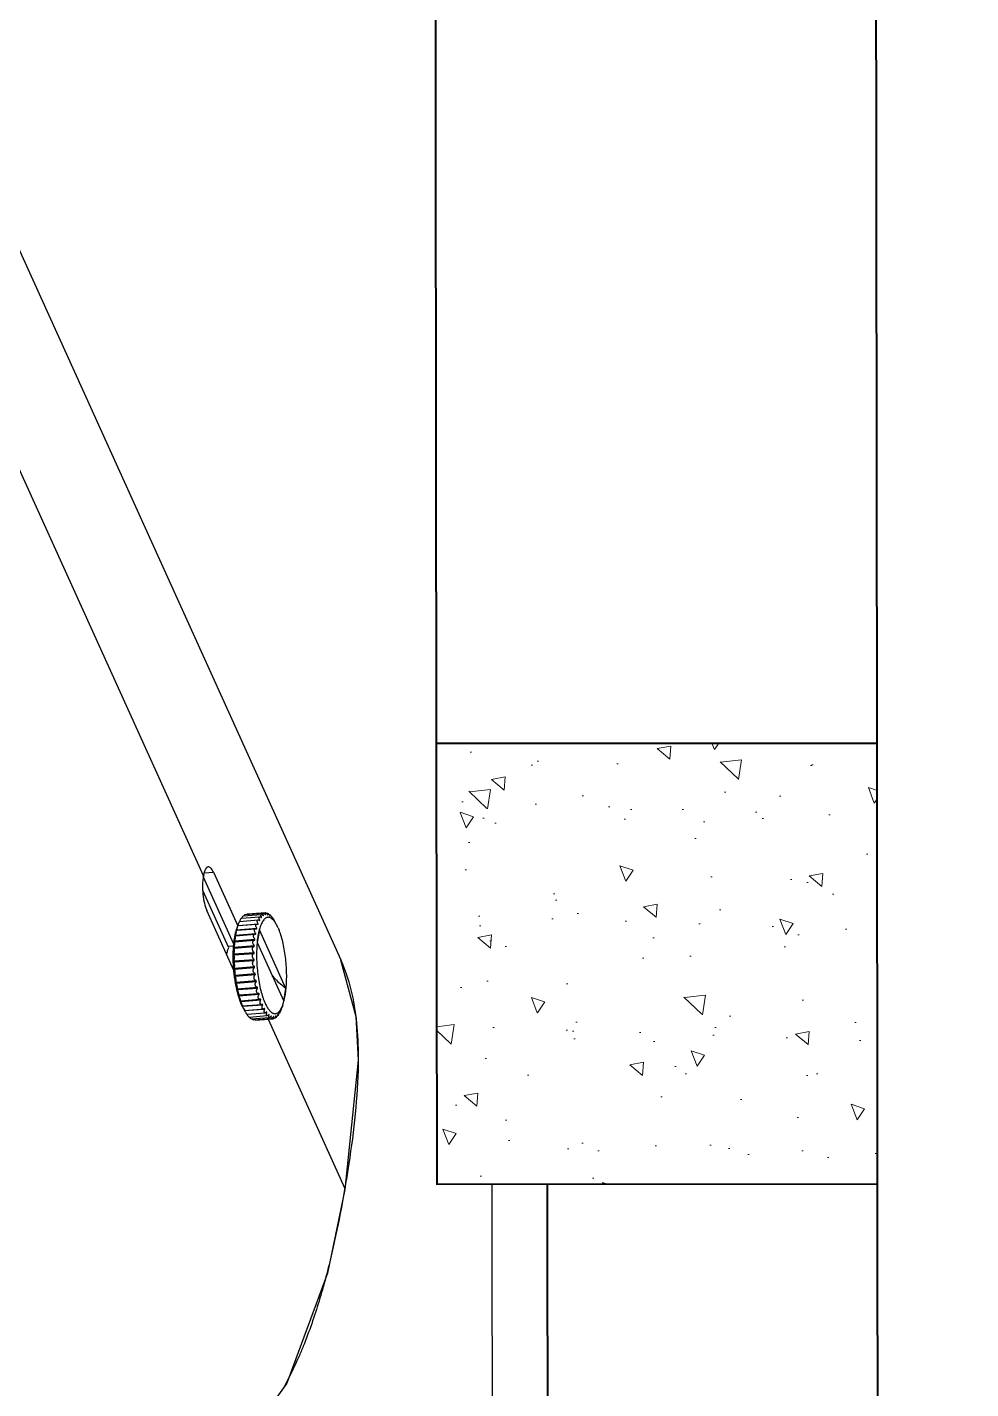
# Model space of a CAD drawing. Header units: feet. Extents: x -99009 to 3252343, y -11094690 to 9035152.
# Drawn here: x 2528573 to 2529001, y -1906080 to -1905462 of the extents above; entities that cross this region are included whole.
import ezdxf

# ---------------------------------------------------------------- set-up
doc = ezdxf.new("R2010")
doc.units = ezdxf.units.FT
doc.layers.add('1', color=1, linetype='Continuous')
doc.layers.add('ASSEM_MEMBER_1', color=7, linetype='Continuous')
for name, color, linetype, lineweight in [('ELEVATION', 2, 'Continuous', 25), ('RCC', 3, 'Continuous', 40), ('ROAD', 134, 'Continuous', 0), ('WALL', 10, 'Continuous', 40)]:
    doc.layers.add(name, color=color, linetype=linetype, lineweight=lineweight)

# ---------------------------------------------------------------- blocks, each defined once
blk = doc.blocks.new('RCC COLUMN')
at = {"layer": 'ROAD'}
h = blk.add_hatch(dxfattribs=at)
h.set_pattern_fill('AR-CONC', color=252, scale=10)
h.set_pattern_definition([(50, (-23146.816, 205572.735), (71.726018, -6.275213), [7.5, -82.5]), (355, (-23146.82, 205572.735), (-13.875133, 75.219213), [6, -66]), (100.451444, (-23140.84, 205572.21), (57.850885, 68.944), [6.37402, -70.11421]), (46.1842, (-23146.82, 205592.735), (106.724133, -16.551928), [11.25, -123.75]), (96.635635, (-23137.92, 205591.36), (93.466195, 97.41186), [9.561034, -105.171376]), (351.184164, (-23146.82, 205592.73), (93.466195, 97.41186), [9, -99]), (21, (-23136.816, 205587.735), (59.690705, -40.261889), [7.5, -82.5]), (326, (-23136.82, 205587.735), (24.331533, 72.515005), [6, -66]), (71.451445, (-23131.84, 205584.38), (84.022238, 32.253115), [6.37402, -70.11421]), (37.5, (-23146.816, 205572.735), (1.2159855, 33.2893854), [0, -65.2, 0, -67, 0, -66.25]), (7.5, (-23146.816, 205572.735), (26.306954, 39.441171), [0, -38.2, 0, -63.7, 0, -25.25]), (327.5, (-23169.116, 205572.735), (53.3822436, -2.2554872), [0, -25, 0, -78, 0, -103.5]), (317.5, (-23179.116, 205572.735), (58.318617, 10.010498), [0, -32.5, 0, -51.8, 0, -73.5])])
h.paths.add_polyline_path([(-100, -115), (100, -115), (100, 85), (-100, 85)])
at = {"layer": 'RCC'}
blk.add_lwpolyline([(-100, -115), (100, -115), (100, 85), (-100, 85)], close=True, dxfattribs=at)
blk = doc.blocks.new('CAMERA 01')
at = {"layer": 'ASSEM_MEMBER_1', "color": 7, "linetype": 'Continuous', "transparency": 33554684}
for p, q in [((1849082.36, -2238.51), (1849023.69, -2244.65)), ((1849024.14, -2244.72), (1849023.69, -2244.65)), ((1849024.14, -2244.72), (1849023.72, -2244.81)), ((1849024.14, -2244.72), (1849023.73, -2244.79)), ((1849101.02, -2279.44), (1849024.14, -2244.72)), ((1849481.64, -2406.25), (1849127.86, -2246.47)), ((1849127.92, -2246.5), (1849127.86, -2246.47)), ((1849105.38, -2273.56), (1849105.38, -2273.53)), ((1849105.43, -2273.54), (1849105.38, -2273.56)), ((1849105.4, -2273.53), (1849105.44, -2273.51)), ((1849107.37, -2272.79), (1849105.48, -2273.49)), ((1849109.13, -2272.3), (1849114.94, -2271.3)), ((1849135.75, -2284.32), (1849109.13, -2272.3)), ((1849114.94, -2271.3), (1849141.55, -2283.32)), ((1849100.59, -2285.11), (1849101.2, -2276.96)), ((1849100.62, -2286.07), (1849101.23, -2277.92)), ((1849101.08, -2287.07), (1849101.7, -2278.88)), ((1849101.58, -2276.54), (1849101.62, -2276.02)), ((1849101.97, -2288.09), (1849102.59, -2279.83)), ((1849102.12, -2277.07), (1849102.13, -2276.93)), ((1849102.33, -2278.14), (1849102.35, -2277.93)), ((1849102.44, -2275.42), (1849102.47, -2275.13)), ((1849102.99, -2279.25), (1849103.01, -2278.94)), ((1849103.72, -2274.43), (1849103.73, -2274.29)), ((1849142.46, -2274.83), (1849143.86, -2275.53)), ((1849143.86, -2275.53), (1849145.65, -2276.52)), ((1849145.54, -2276.48), (1849145.69, -2276.56)), ((1849145.65, -2276.52), (1849145.65, -2276.52)), ((1849145.81, -2276.65), (1849145.76, -2276.62)), ((1849145.82, -2276.65), (1849145.82, -2276.62)), ((1849147.31, -2277.76), (1849147.32, -2277.62)), ((1849148.39, -2278.94), (1849148.42, -2278.63)), ((1849149.05, -2280.19), (1849149.1, -2279.64)), ((1849103.27, -2289.1), (1849103.9, -2280.75)), ((1849104.08, -2280.41), (1849104.11, -2279.94)), ((1849104.94, -2290.08), (1849105.63, -2280.91)), ((1849104.96, -2290.08), (1849105.6, -2281.61)), ((1849106.83, -2291), (1849107.52, -2281.84)), ((1849107, -2291.03), (1849107.65, -2282.41)), ((1849107.81, -2281.96), (1849107.65, -2282.41)), ((1849109.07, -2291.87), (1849109.76, -2282.7)), ((1849109.36, -2291.91), (1849110.02, -2283.13)), ((1849110.1, -2282.82), (1849110.02, -2283.13)), ((1849111.62, -2292.65), (1849112.31, -2283.48)), ((1849111.98, -2292.71), (1849112.66, -2283.74)), ((1849112.68, -2283.58), (1849112.66, -2283.74)), ((1849114.41, -2293.33), (1849115.1, -2284.17)), ((1849114.82, -2293.42), (1849115.51, -2284.25)), ((1849117.41, -2293.91), (1849118.1, -2284.74)), ((1849117.84, -2293.98), (1849118.53, -2284.81)), ((1849120.54, -2294.36), (1849121.23, -2285.19)), ((1849120.99, -2294.41), (1849121.68, -2285.25)), ((1849123.75, -2294.68), (1849124.44, -2285.52)), ((1849124.21, -2294.72), (1849124.9, -2285.55)), ((1849126.98, -2294.87), (1849127.67, -2285.7)), ((1849127.43, -2294.89), (1849128.12, -2285.72)), ((1849130.17, -2294.92), (1849130.86, -2285.75)), ((1849130.61, -2294.91), (1849131.29, -2285.75)), ((1849133.24, -2294.83), (1849133.93, -2285.66)), ((1849133.66, -2294.8), (1849134.35, -2285.64)), ((1849141.55, -2283.32), (1849135.75, -2284.32)), ((1849136.17, -2294.56), (1849136.84, -2285.58)), ((1849136.54, -2294.55), (1849137.23, -2285.38)), ((1849136.84, -2285.58), (1849136.84, -2285.43)), ((1849138.89, -2294.16), (1849139.55, -2285.37)), ((1849139.19, -2294.17), (1849139.87, -2285)), ((1849139.55, -2285.37), (1849139.52, -2285.06)), ((1849141.37, -2293.64), (1849142.02, -2285.03)), ((1849141.55, -2293.66), (1849142.24, -2284.49)), ((1849142.02, -2285.03), (1849141.93, -2284.57)), ((1849143.55, -2293.03), (1849144.18, -2284.55)), ((1849143.58, -2293.03), (1849144.27, -2283.86)), ((1849145.38, -2292.31), (1849146.01, -2283.96)), ((1849145.9, -2283.6), (1849145.93, -2283.13)), ((1849146.84, -2291.51), (1849147.47, -2283.25)), ((1849147.17, -2282.62), (1849147.19, -2282.31)), ((1849147.9, -2290.64), (1849148.52, -2282.45)), ((1849148.01, -2281.63), (1849148.03, -2281.42)), ((1849148.41, -2280.6), (1849148.42, -2280.47)), ((1849148.53, -2289.73), (1849149.15, -2281.57)), ((1849148.73, -2288.78), (1849149.34, -2280.63)), ((1849104.94, -2290.08), (1849104.96, -2290.09)), ((1849106.03, -2290.68), (1849105.18, -2290.21)), ((1849107.13, -2291.13), (1849107, -2291.03)), ((1849109.34, -2291.96), (1849109.41, -2291.98)), ((1849109.41, -2291.98), (1849109.36, -2291.91)), ((1849111.97, -2292.74), (1849111.99, -2292.75)), ((1849111.99, -2292.75), (1849111.98, -2292.71)), ((1849123.12, -2294.93), (1849150.3, -2307.21)), ((1849133.35, -2297.21), (1849159.41, -2308.98)), ((1849134.11, -2297.56), (1849134.3, -2294.98)), ((1849135.11, -2294.93), (1849165.74, -2308.77)), ((1849136.17, -2294.56), (1849136.15, -2294.59)), ((1849138.89, -2294.16), (1849138.83, -2294.23)), ((1849138.95, -2294.21), (1849139.01, -2294.2)), ((1849141.37, -2293.65), (1849141.24, -2293.73)), ((1849142.41, -2293.37), (1849142.5, -2293.34)), ((1849142.52, -2293.42), (1849143.32, -2293.13)), ((1849167.71, -2304.18), (1849143.3, -2293.16)), ((1849143.55, -2293.04), (1849143.58, -2293.03)), ((1849143.58, -2293.03), (1849143.8, -2292.95)), ((1849167.4, -2308.25), (1849167.71, -2304.18)), ((1849381.16, -2405.96), (1849165.92, -2308.75))]:
    blk.add_line(p, q, dxfattribs=at)
for points in [[(1849127.92, -2246.5), (1849102.21, -2239.6), (1849082.36, -2238.51)], [(1849023.69, -2244.65), (1848985.77, -2252.68), (1848935.74, -2271.15), (1848904.25, -2293.7), (1848892.75, -2306.49), (1848874.34, -2337.78), (1848860.54, -2383.73), (1848855.79, -2414.59)]]:
    blk.add_lwpolyline(points, dxfattribs=at)
for centre, radius, start, end in [((1849128.4, -2843.79), 608.08, 99.07212, 99.8726), ((1849110.99, -2286.21), 13.84, 113.00558, 113.71217), ((1849109.86, -2281.05), 8.59, 118.87777, 120.81663), ((1849111.19, -2286.67), 14.34, 112.66278, 113.00772), ((1849113.1, -2288.22), 16.46, 109.73955, 110.36567), ((1849100.63, -2272.46), 4.72, 288.08722, 288.46548), ((1849104.29, -2276.94), 2.16, 179.70148, 183.35125), ((1849100.91, -2271.47), 4.72, 286.55992, 287.81601), ((1849104.62, -2277.06), 2.52, 154.24558, 157.54623), ((1849105.19, -2276.67), 3.11, 203.87266, 206.74145), ((1849106.06, -2278.11), 4.31, 134.62954, 136.93724), ((1849107.28, -2275.19), 5.68, 221.34375, 223.26289), ((1849111.43, -2291.97), 19.17, 112.94094, 113.75307), ((1849108.33, -2281.03), 8.01, 121.4994, 123.02596), ((1849106.64, -2279.65), 6.12, 114.81299, 115.84859), ((1849131.84, -2298.46), 25.91, 67.20512, 67.42493), ((1849132.41, -2297.11), 24.44, 65.71749, 67.21219), ((1849140.24, -2283.24), 8.47, 50.69371, 51.68587), ((1849138.32, -2288.19), 13.76, 57.61039, 58.31962), ((1849140.44, -2282.99), 8.15, 50.35383, 50.68942), ((1849138.58, -2287.78), 13.27, 57.24498, 57.60828), ((1849141.87, -2283.33), 7.73, 47.72796, 49.29012), ((1849143.4, -2282.78), 6.51, 55.81489, 56.43292), ((1849137.4, -2293.29), 18.42, 57.46098, 58.34918), ((1849144.49, -2280.91), 4.16, 33.48185, 35.84454), ((1849150.46, -2275.26), 4.71, 243.56614, 244.77766), ((1849146, -2280.15), 2.46, 12.4681, 15.8181), ((1849110.36, -2271.67), 10.36, 232.94127, 234.22638), ((1849114.1, -2265.7), 17.42, 240.86687, 241.77606), ((1849118.11, -2257.36), 26.67, 246.6177, 247.30201), ((1849121.94, -2247.22), 37.51, 251.05046, 251.59558), ((1849125.26, -2236.28), 48.94, 254.65747, 255.11401), ((1849127.79, -2225.8), 59.73, 257.73633, 258.13608), ((1849129.44, -2217.07), 68.61, 260.47929, 260.84375), ((1849130.28, -2211.25), 74.49, 263.02079, 263.36582), ((1849130.5, -2209.14), 76.62, 265.46429, 265.8029), ((1849130.41, -2211.03), 74.72, 267.89924, 268.24356), ((1849130.36, -2216.71), 69.04, 270.41388, 270.77684), ((1849130.66, -2225.44), 60.31, 273.10777, 273.505), ((1849136.22, -2266.36), 17.79, 266.43443, 274.72699), ((1849131.56, -2236.12), 49.59, 276.10754, 276.56009), ((1849133.09, -2247.04), 38.56, 279.59255, 279.86013), ((1849133.23, -2247.82), 37.77, 279.86012, 280.13144), ((1849135.41, -2258.1), 27.26, 283.83008, 284.50453), ((1849138.1, -2267.07), 17.89, 289.26808, 290.1611), ((1849140.92, -2273.67), 10.7, 296.67119, 297.92893), ((1849143.47, -2277.75), 5.89, 307.38683, 309.26055), ((1849145.36, -2279.64), 3.21, 323.52736, 326.33695), ((1849146.27, -2280.1), 2.18, 346.56802, 350.19796), ((1849150.57, -2276.28), 4.71, 242.89013, 243.20705), ((1849105.14, -2289.87), 0.282, 230.21449, 243.44944), ((1849117.32, -2266.74), 26.44, 246.61602, 247.07493), ((1849115.94, -2272.48), 20.73, 244.22089, 244.65695), ((1849117.6, -2266.08), 27.15, 247.07389, 247.2993), ((1849116.38, -2271.54), 21.76, 244.65916, 245.70422), ((1849119.77, -2263.4), 30.58, 249.17263, 249.69479), ((1849121.2, -2256.54), 37.35, 251.04977, 251.48592), ((1849120.04, -2262.68), 31.35, 249.69316, 249.82646), ((1849124.56, -2245.49), 48.9, 254.65734, 255.08958), ((1849126.4, -2240.95), 54.01, 257.02134, 257.46639), ((1849127.1, -2234.96), 59.73, 257.73633, 258.13608), ((1849128.76, -2226.24), 68.61, 260.47929, 260.84375), ((1849129.59, -2220.42), 74.49, 263.02079, 263.36582), ((1849129.81, -2218.3), 76.62, 265.46429, 265.8029), ((1849129.72, -2220.2), 74.72, 267.89924, 268.24356), ((1849129.67, -2225.88), 69.04, 270.41388, 270.77684), ((1849129.97, -2234.61), 60.31, 273.10777, 273.505), ((1849130.82, -2244.76), 50.12, 276.1086, 276.25839), ((1849130.9, -2245.54), 49.33, 276.25798, 276.56075), ((1849132.38, -2256.07), 38.7, 279.5928, 279.77078), ((1849132.69, -2262.88), 32.13, 281.2814, 281.40055), ((1849132.54, -2256.99), 37.77, 279.86012, 280.13144), ((1849132.77, -2263.26), 31.75, 281.4004, 281.59404), ((1849132.9, -2263.87), 31.12, 281.59364, 281.90897), ((1849134.66, -2267.03), 27.5, 283.83174, 284.27873), ((1849135.29, -2273.44), 21.25, 286.44967, 286.85548), ((1849134.84, -2267.73), 26.78, 284.2797, 284.50716), ((1849135.49, -2274.12), 20.55, 286.85506, 287.33584)]:
    blk.add_arc(centre, radius, start, end, dxfattribs=at)
for points, knots in [([(1849077.67, -2238.66), (1849070.16, -2238.87), (1849055.04, -2240.04), (1849040.04, -2242.12), (1849032.52, -2243.32)], [0, 0, 0, 0, 0.49657, 1, 1, 1, 1]), ([(1849108.79, -2240.66), (1849103.71, -2239.71), (1849093.33, -2238.59), (1849082.91, -2238.52), (1849077.67, -2238.66)], [0, 0, 0, 0, 0.496198, 1, 1, 1, 1]), ([(1849127.86, -2246.47), (1849126.34, -2245.79), (1849120.18, -2243.27), (1849113.7, -2241.57), (1849108.79, -2240.66)], [0, 0, 0, 0, 0.249345, 1, 1, 1, 1]), ([(1849023.73, -2244.79), (1849016.4, -2246.07), (1849001.69, -2248.89), (1848987.13, -2252.42), (1848979.87, -2254.45)], [0, 0, 0, 0, 0.496523, 1, 1, 1, 1]), ([(1848979.87, -2254.45), (1848977.59, -2255.09), (1848968.38, -2257.78), (1848959.3, -2260.92), (1848952.6, -2263.63)], [0, 0, 0, 0, 0.24693, 1, 1, 1, 1]), ([(1848952.6, -2263.63), (1848950.97, -2264.29), (1848944.39, -2267.06), (1848937.96, -2270.21), (1848933.26, -2272.83)], [0, 0, 0, 0, 0.246365, 1, 1, 1, 1]), ([(1849105.38, -2273.56), (1849105.15, -2273.65), (1849104.7, -2273.82), (1849104.27, -2274), (1849104.07, -2274.1)], [0, 0, 0, 0, 0.534601, 1, 1, 1, 1]), ([(1849105.39, -2273.53), (1849105.39, -2273.53), (1849105.39, -2273.53), (1849105.38, -2273.53), (1849105.38, -2273.53)], [0, 0, 0, 0, 0.732392, 1, 1, 1, 1]), ([(1849105.38, -2273.53), (1849105.38, -2273.53), (1849105.39, -2273.53), (1849105.4, -2273.53), (1849105.4, -2273.53)], [0, 0, 0, 0, 0.244602, 1, 1, 1, 1]), ([(1849105.48, -2273.49), (1849105.47, -2273.49), (1849105.44, -2273.51), (1849105.41, -2273.52), (1849105.39, -2273.53)], [0, 0, 0, 0, 0.344452, 1, 1, 1, 1]), ([(1849105.44, -2273.51), (1849105.45, -2273.51), (1849105.53, -2273.48), (1849105.6, -2273.46), (1849105.67, -2273.44)], [0, 0, 0, 0, 0.185575, 1, 1, 1, 1]), ([(1849105.72, -2273.53), (1849105.84, -2273.47), (1849106.38, -2273.19), (1849106.94, -2272.95), (1849107.37, -2272.79)], [0, 0, 0, 0, 0.232467, 1, 1, 1, 1]), ([(1849107.54, -2272.73), (1849108.24, -2272.48), (1849109.77, -2272.04), (1849111.33, -2271.73), (1849112.17, -2271.59)], [0, 0, 0, 0, 0.466373, 1, 1, 1, 1]), ([(1849112.17, -2271.59), (1849112.39, -2271.56), (1849113.3, -2271.42), (1849114.2, -2271.31), (1849114.89, -2271.25)], [0, 0, 0, 0, 0.24168, 1, 1, 1, 1]), ([(1849114.89, -2271.25), (1849116.02, -2271.14), (1849118.33, -2270.99), (1849121.88, -2270.96), (1849125.52, -2271.13), (1849129.16, -2271.48), (1849132.69, -2272), (1849136.01, -2272.69), (1849139.04, -2273.51), (1849140.92, -2274.18), (1849141.79, -2274.54)], [0, 0, 0, 0, 0.123748, 0.254586, 0.389193, 0.524109, 0.655862, 0.781098, 0.896707, 1, 1, 1, 1]), ([(1849120.84, -2277.66), (1849120.31, -2277.2), (1849118.18, -2275.25), (1849116.27, -2273.05), (1849114.94, -2271.3)], [0, 0, 0, 0, 0.240084, 1, 1, 1, 1]), ([(1849101.58, -2276.54), (1849101.48, -2276.61), (1849101.35, -2276.71), (1849101.24, -2276.86), (1849101.21, -2276.93), (1849101.2, -2276.96)], [0, 0, 0, 0, 0.625279, 0.845046, 1, 1, 1, 1]), ([(1849101.2, -2276.96), (1849101.2, -2276.98), (1849101.21, -2277.02), (1849101.27, -2277.06), (1849101.35, -2277.08), (1849101.46, -2277.08), (1849101.6, -2277.07), (1849101.75, -2277.04), (1849101.92, -2277), (1849102.04, -2276.96), (1849102.1, -2276.94)], [0, 0, 0, 0, 0.059329, 0.123153, 0.208742, 0.321084, 0.459335, 0.620864, 0.802353, 1, 1, 1, 1]), ([(1849102.13, -2277.07), (1849102.01, -2277.14), (1849101.79, -2277.28), (1849101.52, -2277.5), (1849101.34, -2277.68), (1849101.25, -2277.82), (1849101.23, -2277.89), (1849101.23, -2277.92)], [0, 0, 0, 0, 0.326489, 0.615018, 0.843844, 0.930929, 1, 1, 1, 1]), ([(1849101.23, -2277.92), (1849101.23, -2277.94), (1849101.24, -2278), (1849101.31, -2278.07), (1849101.42, -2278.1), (1849101.56, -2278.11), (1849101.73, -2278.09), (1849102, -2278.04), (1849102.2, -2277.98), (1849102.35, -2277.93)], [0, 0, 0, 0, 0.066836, 0.135713, 0.224029, 0.337526, 0.475395, 0.634456, 1, 1, 1, 1]), ([(1849102.3, -2276.1), (1849102.17, -2276.17), (1849101.92, -2276.31), (1849101.68, -2276.46), (1849101.58, -2276.54)], [0, 0, 0, 0, 0.52608, 1, 1, 1, 1]), ([(1849102.42, -2275.42), (1849102.31, -2275.48), (1849102.12, -2275.59), (1849101.87, -2275.75), (1849101.71, -2275.88), (1849101.64, -2275.96), (1849101.62, -2276), (1849101.62, -2276.02)], [0, 0, 0, 0, 0.356893, 0.657865, 0.876629, 0.949717, 1, 1, 1, 1]), ([(1849101.62, -2276.02), (1849101.62, -2276.03), (1849101.62, -2276.06), (1849101.67, -2276.08), (1849101.72, -2276.09), (1849101.8, -2276.09), (1849101.89, -2276.08), (1849102.05, -2276.05), (1849102.17, -2276.02), (1849102.26, -2276)], [0, 0, 0, 0, 0.051845, 0.110883, 0.193775, 0.304655, 0.442987, 0.606785, 1, 1, 1, 1]), ([(1849101.7, -2278.88), (1849101.69, -2278.92), (1849101.7, -2278.99), (1849101.79, -2279.08), (1849101.92, -2279.13), (1849102.09, -2279.15), (1849102.29, -2279.13), (1849102.61, -2279.08), (1849102.85, -2279), (1849103.01, -2278.94)], [0, 0, 0, 0, 0.073865, 0.147923, 0.238945, 0.353456, 0.49079, 0.647311, 1, 1, 1, 1]), ([(1849102.41, -2278.07), (1849102.32, -2278.14), (1849102.14, -2278.27), (1849101.92, -2278.48), (1849101.76, -2278.68), (1849101.7, -2278.82), (1849101.7, -2278.88)], [0, 0, 0, 0, 0.316771, 0.597385, 0.82754, 1, 1, 1, 1]), ([(1849102.91, -2275.17), (1849102.87, -2275.19), (1849102.71, -2275.27), (1849102.54, -2275.36), (1849102.42, -2275.42)], [0, 0, 0, 0, 0.253483, 1, 1, 1, 1]), ([(1849102.47, -2275.13), (1849102.46, -2275.13), (1849102.47, -2275.15), (1849102.49, -2275.16), (1849102.53, -2275.16), (1849102.57, -2275.16), (1849102.63, -2275.15), (1849102.73, -2275.14), (1849102.81, -2275.12), (1849102.86, -2275.1)], [0, 0, 0, 0, 0.043603, 0.097927, 0.178255, 0.287794, 0.426312, 0.592434, 1, 1, 1, 1]), ([(1849103.71, -2274.42), (1849103.56, -2274.49), (1849103.33, -2274.6), (1849103.04, -2274.74), (1849102.85, -2274.84), (1849102.7, -2274.93), (1849102.58, -2275.01), (1849102.5, -2275.07), (1849102.47, -2275.11), (1849102.47, -2275.13)], [0, 0, 0, 0, 0.356486, 0.521299, 0.669933, 0.796461, 0.895445, 0.963204, 1, 1, 1, 1]), ([(1849103.14, -2279.08), (1849103, -2279.19), (1849102.81, -2279.37), (1849102.64, -2279.64), (1849102.6, -2279.77), (1849102.59, -2279.83)], [0, 0, 0, 0, 0.577988, 0.810597, 1, 1, 1, 1]), ([(1849102.59, -2279.83), (1849102.59, -2279.88), (1849102.6, -2279.97), (1849102.7, -2280.09), (1849102.86, -2280.16), (1849103.06, -2280.18), (1849103.3, -2280.17), (1849103.66, -2280.11), (1849103.93, -2280.02), (1849104.11, -2279.94)], [0, 0, 0, 0, 0.079792, 0.158748, 0.252626, 0.368472, 0.505567, 0.659828, 1, 1, 1, 1]), ([(1849102.86, -2275.1), (1849102.87, -2275.1), (1849102.93, -2275.08), (1849102.99, -2275.06), (1849103.03, -2275.05)], [0, 0, 0, 0, 0.236697, 1, 1, 1, 1]), ([(1849108.22, -2280.79), (1849107.64, -2280.52), (1849106.58, -2279.99), (1849105.22, -2279.1), (1849104.34, -2278.29), (1849103.87, -2277.62), (1849103.63, -2277.15), (1849103.49, -2276.68), (1849103.46, -2276.21), (1849103.54, -2275.74), (1849103.73, -2275.29), (1849104.02, -2274.86), (1849104.57, -2274.27), (1849105.09, -2273.91), (1849105.46, -2273.68)], [0, 0, 0, 0, 0.186411, 0.344887, 0.475769, 0.531917, 0.582878, 0.629944, 0.674826, 0.719527, 0.766078, 0.816254, 0.871421, 1, 1, 1, 1]), ([(1849103.79, -2274.24), (1849103.78, -2274.25), (1849103.75, -2274.26), (1849103.73, -2274.28), (1849103.73, -2274.29), (1849103.73, -2274.29)], [0, 0, 0, 0, 0.679909, 0.881116, 1, 1, 1, 1]), ([(1849103.73, -2274.29), (1849103.73, -2274.3), (1849103.74, -2274.3), (1849103.75, -2274.3), (1849103.78, -2274.3), (1849103.83, -2274.29), (1849103.88, -2274.28), (1849103.9, -2274.27)], [0, 0, 0, 0, 0.078125, 0.156541, 0.265654, 0.575071, 1, 1, 1, 1]), ([(1849103.97, -2274.14), (1849103.95, -2274.15), (1849103.89, -2274.18), (1849103.83, -2274.21), (1849103.79, -2274.24)], [0, 0, 0, 0, 0.301291, 1, 1, 1, 1]), ([(1849103.9, -2274.27), (1849103.92, -2274.27), (1849104, -2274.25), (1849104.08, -2274.22), (1849104.14, -2274.2)], [0, 0, 0, 0, 0.214814, 1, 1, 1, 1]), ([(1849145.64, -2276.72), (1849145.87, -2276.9), (1849146.27, -2277.28), (1849146.76, -2277.89), (1849147.09, -2278.51), (1849147.23, -2279.13), (1849147.19, -2279.74), (1849146.97, -2280.33), (1849146.57, -2280.9), (1849146, -2281.43), (1849145.28, -2281.93), (1849144.4, -2282.39), (1849143.37, -2282.83), (1849141.74, -2283.37), (1849139.38, -2283.92), (1849136.22, -2284.37), (1849132.73, -2284.62), (1849129, -2284.66), (1849125.15, -2284.49), (1849121.32, -2284.12), (1849117.6, -2283.55), (1849114.13, -2282.81), (1849111.02, -2281.91), (1849109.1, -2281.18), (1849108.22, -2280.79)], [0, 0, 0, 0, 0.01986, 0.037254, 0.052564, 0.066432, 0.079756, 0.09356, 0.108756, 0.126002, 0.145698, 0.168048, 0.193123, 0.220899, 0.284109, 0.356422, 0.436014, 0.520711, 0.608119, 0.695731, 0.781031, 0.861599, 0.935217, 1, 1, 1, 1]), ([(1849143.86, -2275.53), (1849144.02, -2275.62), (1849144.58, -2275.94), (1849145.12, -2276.3), (1849145.49, -2276.59)], [0, 0, 0, 0, 0.269305, 1, 1, 1, 1]), ([(1849145.81, -2276.61), (1849145.8, -2276.61), (1849145.75, -2276.57), (1849145.7, -2276.55), (1849145.65, -2276.52)], [0, 0, 0, 0, 0.141424, 1, 1, 1, 1]), ([(1849145.69, -2276.56), (1849145.7, -2276.56), (1849145.74, -2276.58), (1849145.78, -2276.6), (1849145.8, -2276.61)], [0, 0, 0, 0, 0.335127, 1, 1, 1, 1]), ([(1849145.8, -2276.61), (1849145.81, -2276.61), (1849145.81, -2276.62), (1849145.82, -2276.62), (1849145.82, -2276.62)], [0, 0, 0, 0, 0.756528, 1, 1, 1, 1]), ([(1849145.82, -2276.62), (1849145.82, -2276.62), (1849145.81, -2276.61), (1849145.81, -2276.61), (1849145.81, -2276.61)], [0, 0, 0, 0, 0.274789, 1, 1, 1, 1]), ([(1849147, -2277.36), (1849146.82, -2277.24), (1849146.42, -2277), (1849146.03, -2276.77), (1849145.81, -2276.65)], [0, 0, 0, 0, 0.466904, 1, 1, 1, 1]), ([(1849146.91, -2277.47), (1849146.93, -2277.48), (1849147.01, -2277.52), (1849147.09, -2277.55), (1849147.14, -2277.58)], [0, 0, 0, 0, 0.28324, 1, 1, 1, 1]), ([(1849147.17, -2277.48), (1849147.16, -2277.48), (1849147.13, -2277.45), (1849147.09, -2277.42), (1849147.06, -2277.4)], [0, 0, 0, 0, 0.226928, 1, 1, 1, 1]), ([(1849147.14, -2277.58), (1849147.17, -2277.59), (1849147.21, -2277.6), (1849147.26, -2277.62), (1849147.29, -2277.63), (1849147.3, -2277.63), (1849147.32, -2277.62), (1849147.32, -2277.62)], [0, 0, 0, 0, 0.424096, 0.732884, 0.841829, 0.920204, 1, 1, 1, 1]), ([(1849147.23, -2277.53), (1849147.23, -2277.53), (1849147.21, -2277.51), (1849147.19, -2277.5), (1849147.17, -2277.48)], [0, 0, 0, 0, 0.227392, 1, 1, 1, 1]), ([(1849147.32, -2277.62), (1849147.32, -2277.61), (1849147.31, -2277.6), (1849147.28, -2277.57), (1849147.26, -2277.55), (1849147.23, -2277.53)], [0, 0, 0, 0, 0.111939, 0.311732, 1, 1, 1, 1]), ([(1849148.42, -2278.63), (1849148.42, -2278.62), (1849148.39, -2278.57), (1849148.33, -2278.5), (1849148.22, -2278.4), (1849148.09, -2278.29), (1849147.92, -2278.17), (1849147.66, -2277.98), (1849147.45, -2277.85), (1849147.31, -2277.76)], [0, 0, 0, 0, 0.037474, 0.105484, 0.204324, 0.330557, 0.478834, 0.643408, 1, 1, 1, 1]), ([(1849147.86, -2278.47), (1849147.87, -2278.48), (1849147.93, -2278.51), (1849147.98, -2278.53), (1849148.02, -2278.55)], [0, 0, 0, 0, 0.262402, 1, 1, 1, 1]), ([(1849148.41, -2278.94), (1849148.38, -2278.91), (1849148.23, -2278.8), (1849148.07, -2278.69), (1849147.95, -2278.61)], [0, 0, 0, 0, 0.244115, 1, 1, 1, 1]), ([(1849148.02, -2278.55), (1849148.07, -2278.57), (1849148.15, -2278.6), (1849148.25, -2278.64), (1849148.31, -2278.66), (1849148.41, -2278.67), (1849148.42, -2278.63)], [0, 0, 0, 0, 0.417902, 0.588359, 0.730538, 1, 1, 1, 1]), ([(1849149.07, -2280.19), (1849148.98, -2280.09), (1849148.76, -2279.89), (1849148.53, -2279.71), (1849148.4, -2279.62)], [0, 0, 0, 0, 0.470353, 1, 1, 1, 1]), ([(1849149.1, -2279.64), (1849149.1, -2279.63), (1849149.09, -2279.59), (1849149.03, -2279.49), (1849148.89, -2279.34), (1849148.68, -2279.15), (1849148.51, -2279.01), (1849148.41, -2278.94)], [0, 0, 0, 0, 0.051145, 0.124775, 0.34339, 0.643635, 1, 1, 1, 1]), ([(1849148.45, -2279.52), (1849148.54, -2279.56), (1849148.66, -2279.61), (1849148.81, -2279.67), (1849148.9, -2279.69), (1849148.98, -2279.7), (1849149.04, -2279.7), (1849149.08, -2279.68), (1849149.09, -2279.66), (1849149.1, -2279.64)], [0, 0, 0, 0, 0.392465, 0.556161, 0.694465, 0.805364, 0.888391, 0.947678, 1, 1, 1, 1]), ([(1849100.59, -2285.11), (1849100.59, -2285.12), (1849100.59, -2285.18), (1849100.62, -2285.24), (1849100.64, -2285.28)], [0, 0, 0, 0, 0.204504, 1, 1, 1, 1]), ([(1849104.3, -2280.08), (1849104.19, -2280.18), (1849104.02, -2280.38), (1849103.91, -2280.63), (1849103.9, -2280.75)], [0, 0, 0, 0, 0.560865, 1, 1, 1, 1]), ([(1849103.9, -2280.75), (1849103.9, -2280.8), (1849103.91, -2280.92), (1849104.02, -2281.07), (1849104.21, -2281.16), (1849104.44, -2281.2), (1849104.71, -2281.19), (1849105.12, -2281.12), (1849105.43, -2281), (1849105.63, -2280.91)], [0, 0, 0, 0, 0.084756, 0.168342, 0.265272, 0.3827, 0.519834, 0.672076, 1, 1, 1, 1]), ([(1849105.87, -2281.04), (1849105.8, -2281.13), (1849105.68, -2281.31), (1849105.61, -2281.52), (1849105.6, -2281.61)], [0, 0, 0, 0, 0.542732, 1, 1, 1, 1]), ([(1849105.6, -2281.61), (1849105.6, -2281.66), (1849105.6, -2281.75), (1849105.65, -2281.87), (1849105.73, -2281.98), (1849105.85, -2282.07), (1849106, -2282.13), (1849106.25, -2282.17), (1849106.45, -2282.16), (1849106.59, -2282.15)], [0, 0, 0, 0, 0.104169, 0.204147, 0.306513, 0.417801, 0.542395, 0.681876, 1, 1, 1, 1]), ([(1849106.59, -2282.15), (1849106.67, -2282.14), (1849106.99, -2282.07), (1849107.3, -2281.95), (1849107.52, -2281.84)], [0, 0, 0, 0, 0.242342, 1, 1, 1, 1]), ([(1849107.65, -2282.41), (1849107.65, -2282.49), (1849107.66, -2282.65), (1849107.8, -2282.86), (1849108.03, -2283.01), (1849108.34, -2283.08), (1849108.69, -2283.08), (1849109.18, -2282.99), (1849109.54, -2282.83), (1849109.76, -2282.7)], [0, 0, 0, 0, 0.092586, 0.184649, 0.288078, 0.409441, 0.547443, 0.696162, 1, 1, 1, 1]), ([(1849110.02, -2283.13), (1849110.01, -2283.22), (1849110.03, -2283.4), (1849110.18, -2283.65), (1849110.44, -2283.82), (1849110.78, -2283.91), (1849111.17, -2283.91), (1849111.7, -2283.81), (1849112.08, -2283.64), (1849112.31, -2283.48)], [0, 0, 0, 0, 0.095774, 0.191747, 0.298656, 0.422387, 0.561131, 0.708218, 1, 1, 1, 1]), ([(1849112.66, -2283.74), (1849112.65, -2283.84), (1849112.67, -2284.05), (1849112.83, -2284.33), (1849113.12, -2284.54), (1849113.49, -2284.65), (1849113.91, -2284.66), (1849114.48, -2284.55), (1849114.88, -2284.35), (1849115.1, -2284.17)], [0, 0, 0, 0, 0.098626, 0.198394, 0.308903, 0.43525, 0.5749, 0.720364, 1, 1, 1, 1]), ([(1849115.51, -2284.25), (1849115.5, -2284.36), (1849115.52, -2284.59), (1849115.7, -2284.91), (1849116.01, -2285.15), (1849116.42, -2285.28), (1849116.88, -2285.3), (1849117.48, -2285.18), (1849117.89, -2284.95), (1849118.1, -2284.74)], [0, 0, 0, 0, 0.101087, 0.204625, 0.318927, 0.448181, 0.588886, 0.732646, 1, 1, 1, 1]), ([(1849118.53, -2284.81), (1849118.54, -2284.93), (1849118.6, -2285.16), (1849118.84, -2285.46), (1849119.19, -2285.69), (1849119.62, -2285.8), (1849120.09, -2285.81), (1849120.67, -2285.67), (1849121.05, -2285.41), (1849121.23, -2285.19)], [0, 0, 0, 0, 0.102991, 0.212477, 0.333936, 0.468075, 0.609195, 0.748789, 1, 1, 1, 1]), ([(1849121.68, -2285.25), (1849121.71, -2285.36), (1849121.82, -2285.6), (1849122.1, -2285.89), (1849122.48, -2286.1), (1849122.93, -2286.2), (1849123.4, -2286.18), (1849123.83, -2286.05), (1849124.19, -2285.83), (1849124.38, -2285.63), (1849124.44, -2285.52)], [0, 0, 0, 0, 0.107094, 0.223238, 0.351073, 0.488496, 0.628313, 0.762439, 0.886346, 1, 1, 1, 1]), ([(1849124.9, -2285.55), (1849124.95, -2285.67), (1849125.09, -2285.9), (1849125.41, -2286.18), (1849125.82, -2286.37), (1849126.28, -2286.46), (1849126.75, -2286.42), (1849127.16, -2286.27), (1849127.48, -2286.03), (1849127.62, -2285.82), (1849127.67, -2285.7)], [0, 0, 0, 0, 0.113307, 0.236851, 0.370686, 0.510445, 0.647992, 0.776156, 0.892648, 1, 1, 1, 1]), ([(1849128.12, -2285.72), (1849128.26, -2285.96), (1849128.6, -2286.27), (1849129.16, -2286.5), (1849129.62, -2286.57), (1849130.07, -2286.52), (1849130.45, -2286.35), (1849130.72, -2286.09), (1849130.83, -2285.86), (1849130.86, -2285.75)], [0, 0, 0, 0, 0.250426, 0.389779, 0.530913, 0.665246, 0.787068, 0.896869, 1, 1, 1, 1]), ([(1849131.29, -2285.75), (1849131.47, -2285.98), (1849131.84, -2286.28), (1849132.41, -2286.48), (1849132.87, -2286.54), (1849133.29, -2286.46), (1849133.64, -2286.28), (1849133.86, -2285.99), (1849133.92, -2285.77), (1849133.93, -2285.66)], [0, 0, 0, 0, 0.266562, 0.41014, 0.550935, 0.680454, 0.795141, 0.898927, 1, 1, 1, 1]), ([(1849134.35, -2285.64), (1849134.54, -2285.85), (1849134.91, -2286.11), (1849135.45, -2286.31), (1849135.87, -2286.36), (1849136.26, -2286.3), (1849136.58, -2286.14), (1849136.78, -2285.89), (1849136.83, -2285.68), (1849136.84, -2285.58)], [0, 0, 0, 0, 0.279077, 0.424463, 0.564202, 0.690673, 0.801346, 0.901291, 1, 1, 1, 1]), ([(1849137.23, -2285.38), (1849137.43, -2285.57), (1849137.78, -2285.81), (1849138.29, -2285.99), (1849138.68, -2286.04), (1849139.03, -2286), (1849139.31, -2285.87), (1849139.5, -2285.64), (1849139.54, -2285.46), (1849139.55, -2285.37)], [0, 0, 0, 0, 0.291232, 0.438241, 0.577051, 0.700897, 0.807949, 0.904117, 1, 1, 1, 1]), ([(1849139.87, -2285), (1849140.07, -2285.16), (1849140.41, -2285.37), (1849140.89, -2285.54), (1849141.23, -2285.59), (1849141.54, -2285.57), (1849141.8, -2285.46), (1849141.97, -2285.27), (1849142.01, -2285.11), (1849142.02, -2285.03)], [0, 0, 0, 0, 0.303283, 0.451915, 0.589948, 0.711421, 0.814995, 0.907259, 1, 1, 1, 1]), ([(1849142.24, -2284.49), (1849142.43, -2284.63), (1849142.74, -2284.81), (1849143.18, -2284.96), (1849143.49, -2285.01), (1849143.76, -2285), (1849143.99, -2284.92), (1849144.14, -2284.76), (1849144.18, -2284.62), (1849144.18, -2284.55)], [0, 0, 0, 0, 0.315277, 0.465594, 0.603048, 0.722422, 0.822679, 0.910836, 1, 1, 1, 1]), ([(1849144.18, -2284.55), (1849144.19, -2284.46), (1849144.15, -2284.24), (1849144.06, -2284.05), (1849144.01, -2283.96)], [0, 0, 0, 0, 0.458305, 1, 1, 1, 1]), ([(1849144.27, -2283.86), (1849144.45, -2283.99), (1849144.74, -2284.14), (1849145.13, -2284.28), (1849145.41, -2284.33), (1849145.65, -2284.32), (1849145.84, -2284.26), (1849145.98, -2284.13), (1849146.01, -2284.01), (1849146.01, -2283.96)], [0, 0, 0, 0, 0.327344, 0.479487, 0.616618, 0.734144, 0.831209, 0.915008, 1, 1, 1, 1]), ([(1849146.01, -2283.96), (1849146.02, -2283.84), (1849145.95, -2283.58), (1849145.81, -2283.36), (1849145.72, -2283.24)], [0, 0, 0, 0, 0.440252, 1, 1, 1, 1]), ([(1849145.93, -2283.13), (1849146.1, -2283.24), (1849146.36, -2283.37), (1849146.71, -2283.49), (1849146.95, -2283.53), (1849147.15, -2283.54), (1849147.32, -2283.49), (1849147.44, -2283.39), (1849147.46, -2283.3), (1849147.47, -2283.25)], [0, 0, 0, 0, 0.339564, 0.493723, 0.630794, 0.746688, 0.840732, 0.919938, 1, 1, 1, 1]), ([(1849147.47, -2283.25), (1849147.47, -2283.19), (1849147.45, -2283.06), (1849147.32, -2282.77), (1849147.16, -2282.57), (1849147.04, -2282.43)], [0, 0, 0, 0, 0.190376, 0.423172, 1, 1, 1, 1]), ([(1849147.19, -2282.31), (1849147.35, -2282.4), (1849147.58, -2282.51), (1849147.88, -2282.62), (1849148.08, -2282.66), (1849148.25, -2282.67), (1849148.39, -2282.64), (1849148.49, -2282.56), (1849148.51, -2282.49), (1849148.52, -2282.45)], [0, 0, 0, 0, 0.352052, 0.508477, 0.64576, 0.760312, 0.851497, 0.92581, 1, 1, 1, 1]), ([(1849148.52, -2282.45), (1849148.52, -2282.39), (1849148.49, -2282.24), (1849148.36, -2282.02), (1849148.18, -2281.78), (1849148.02, -2281.63), (1849147.94, -2281.55)], [0, 0, 0, 0, 0.173496, 0.403797, 0.683868, 1, 1, 1, 1]), ([(1849148.03, -2281.42), (1849148.16, -2281.49), (1849148.36, -2281.58), (1849148.62, -2281.67), (1849148.79, -2281.71), (1849148.93, -2281.73), (1849149.04, -2281.71), (1849149.13, -2281.66), (1849149.14, -2281.6), (1849149.15, -2281.57)], [0, 0, 0, 0, 0.364852, 0.523803, 0.6616, 0.775127, 0.863547, 0.932738, 1, 1, 1, 1]), ([(1849149.15, -2281.57), (1849149.15, -2281.54), (1849149.14, -2281.48), (1849149.08, -2281.33), (1849148.93, -2281.12), (1849148.69, -2280.86), (1849148.5, -2280.69), (1849148.39, -2280.6)], [0, 0, 0, 0, 0.069672, 0.157166, 0.386075, 0.674061, 1, 1, 1, 1]), ([(1849148.45, -2280.48), (1849148.5, -2280.51), (1849148.62, -2280.56), (1849148.78, -2280.63), (1849148.93, -2280.68), (1849149.06, -2280.72), (1849149.17, -2280.73), (1849149.26, -2280.72), (1849149.32, -2280.69), (1849149.34, -2280.65), (1849149.34, -2280.63)], [0, 0, 0, 0, 0.197122, 0.378381, 0.539847, 0.678103, 0.790512, 0.876255, 0.940321, 1, 1, 1, 1]), ([(1849149.34, -2280.63), (1849149.34, -2280.6), (1849149.33, -2280.54), (1849149.24, -2280.38), (1849149.15, -2280.27), (1849149.07, -2280.19)], [0, 0, 0, 0, 0.158913, 0.379111, 1, 1, 1, 1]), ([(1849100.62, -2286.07), (1849100.61, -2286.11), (1849100.65, -2286.2), (1849100.75, -2286.33), (1849100.9, -2286.49), (1849101.03, -2286.6), (1849101.1, -2286.66)], [0, 0, 0, 0, 0.137691, 0.355893, 0.648824, 1, 1, 1, 1]), ([(1849101.08, -2287.07), (1849101.08, -2287.09), (1849101.1, -2287.13), (1849101.15, -2287.2), (1849101.23, -2287.29), (1849101.39, -2287.44), (1849101.64, -2287.63), (1849101.86, -2287.79), (1849101.98, -2287.87)], [0, 0, 0, 0, 0.043728, 0.113878, 0.211765, 0.335256, 0.642125, 1, 1, 1, 1]), ([(1849101.97, -2288.09), (1849101.97, -2288.09), (1849101.98, -2288.11), (1849102.01, -2288.15), (1849102.09, -2288.22), (1849102.21, -2288.32), (1849102.38, -2288.44), (1849102.58, -2288.58), (1849102.88, -2288.77), (1849103.12, -2288.92), (1849103.28, -2289.02)], [0, 0, 0, 0, 0.012561, 0.032876, 0.099468, 0.199681, 0.32897, 0.480385, 0.646859, 1, 1, 1, 1]), ([(1849103.27, -2289.1), (1849103.27, -2289.1), (1849103.28, -2289.11), (1849103.3, -2289.12), (1849103.32, -2289.14), (1849103.34, -2289.15), (1849103.35, -2289.16)], [0, 0, 0, 0, 0.090553, 0.284094, 0.587396, 1, 1, 1, 1]), ([(1849103.35, -2289.16), (1849103.44, -2289.22), (1849103.65, -2289.35), (1849104.02, -2289.57), (1849104.47, -2289.82), (1849104.78, -2289.99), (1849104.94, -2290.08)], [0, 0, 0, 0, 0.165704, 0.415277, 0.705886, 1, 1, 1, 1]), ([(1849104.96, -2290.08), (1849104.96, -2290.08), (1849104.97, -2290.09), (1849104.98, -2290.09), (1849105.01, -2290.1), (1849105.03, -2290.11), (1849105.07, -2290.13), (1849105.14, -2290.16), (1849105.25, -2290.21), (1849105.39, -2290.28), (1849105.57, -2290.37), (1849105.76, -2290.46), (1849105.89, -2290.52), (1849105.96, -2290.56)], [0, 0, 0, 0, 0.003908, 0.016195, 0.037214, 0.06707, 0.105748, 0.153128, 0.272881, 0.422938, 0.598255, 0.792733, 1, 1, 1, 1]), ([(1849105.18, -2290.21), (1849105.16, -2290.2), (1849105.11, -2290.17), (1849105.05, -2290.14), (1849105.02, -2290.12)], [0, 0, 0, 0, 0.304303, 1, 1, 1, 1]), ([(1849105.96, -2290.56), (1849106.03, -2290.6), (1849106.32, -2290.74), (1849106.62, -2290.89), (1849106.83, -2291)], [0, 0, 0, 0, 0.253631, 1, 1, 1, 1]), ([(1849106.03, -2290.68), (1849106.1, -2290.72), (1849106.39, -2290.88), (1849106.69, -2291.03), (1849106.92, -2291.14)], [0, 0, 0, 0, 0.24268, 1, 1, 1, 1]), ([(1849107, -2291.03), (1849107.01, -2291.02), (1849107.02, -2291.02), (1849107.03, -2291.02), (1849107.06, -2291.02), (1849107.12, -2291.03), (1849107.2, -2291.06), (1849107.3, -2291.09), (1849107.47, -2291.16), (1849107.73, -2291.26), (1849108.06, -2291.4), (1849108.41, -2291.55), (1849108.75, -2291.71), (1849108.97, -2291.81), (1849109.07, -2291.87)], [0, 0, 0, 0, 0.006478, 0.012865, 0.021851, 0.048002, 0.085324, 0.133476, 0.191721, 0.333504, 0.498053, 0.671265, 0.841559, 1, 1, 1, 1]), ([(1849107.43, -2291.38), (1849107.54, -2291.43), (1849108.03, -2291.65), (1849108.52, -2291.84), (1849108.9, -2291.99)], [0, 0, 0, 0, 0.24137, 1, 1, 1, 1]), ([(1849109.23, -2292.11), (1849109.41, -2292.18), (1849110.16, -2292.45), (1849110.92, -2292.69), (1849111.5, -2292.86)], [0, 0, 0, 0, 0.24095, 1, 1, 1, 1]), ([(1849109.36, -2291.91), (1849109.36, -2291.89), (1849109.42, -2291.88), (1849109.48, -2291.88), (1849109.58, -2291.9), (1849109.69, -2291.92), (1849109.83, -2291.96), (1849109.99, -2292), (1849110.22, -2292.08), (1849110.54, -2292.19), (1849111.03, -2292.38), (1849111.39, -2292.54), (1849111.62, -2292.65)], [0, 0, 0, 0, 0.024701, 0.051575, 0.089537, 0.13864, 0.198153, 0.266935, 0.343298, 0.510849, 0.684449, 1, 1, 1, 1]), ([(1849145.39, -2292.24), (1849145.56, -2292.17), (1849145.83, -2292.06), (1849146.16, -2291.91), (1849146.38, -2291.8), (1849146.57, -2291.71), (1849146.71, -2291.63), (1849146.8, -2291.57), (1849146.83, -2291.53), (1849146.84, -2291.52), (1849146.84, -2291.51)], [0, 0, 0, 0, 0.352788, 0.519537, 0.671345, 0.800866, 0.901349, 0.967927, 0.987916, 1, 1, 1, 1]), ([(1849146.87, -2291.31), (1849147.01, -2291.24), (1849147.25, -2291.12), (1849147.54, -2290.96), (1849147.72, -2290.84), (1849147.81, -2290.77), (1849147.87, -2290.7), (1849147.9, -2290.66), (1849147.9, -2290.64)], [0, 0, 0, 0, 0.357979, 0.665545, 0.789097, 0.887077, 0.957047, 1, 1, 1, 1]), ([(1849147.95, -2290.25), (1849148.03, -2290.2), (1849148.18, -2290.11), (1849148.36, -2289.97), (1849148.48, -2289.85), (1849148.53, -2289.76), (1849148.53, -2289.73)], [0, 0, 0, 0, 0.352164, 0.645737, 0.86352, 1, 1, 1, 1]), ([(1849148.64, -2288.96), (1849148.66, -2288.93), (1849148.7, -2288.87), (1849148.73, -2288.81), (1849148.73, -2288.78)], [0, 0, 0, 0, 0.569762, 1, 1, 1, 1]), ([(1849111.5, -2292.86), (1849111.72, -2292.92), (1849112.64, -2293.19), (1849113.56, -2293.42), (1849114.27, -2293.58)], [0, 0, 0, 0, 0.242435, 1, 1, 1, 1]), ([(1849111.98, -2292.71), (1849111.98, -2292.7), (1849112, -2292.67), (1849112.05, -2292.66), (1849112.12, -2292.65), (1849112.22, -2292.66), (1849112.35, -2292.67), (1849112.5, -2292.7), (1849112.68, -2292.73), (1849112.94, -2292.8), (1849113.29, -2292.9), (1849113.7, -2293.03), (1849114.07, -2293.18), (1849114.31, -2293.28), (1849114.41, -2293.33)], [0, 0, 0, 0, 0.012806, 0.031343, 0.059577, 0.098761, 0.149059, 0.210034, 0.280407, 0.358462, 0.52847, 0.701361, 0.861873, 1, 1, 1, 1]), ([(1849114.68, -2293.67), (1849116.47, -2294.07), (1849120.18, -2294.71), (1849125.8, -2295.21), (1849131.33, -2295.28), (1849134.94, -2295.01), (1849136.65, -2294.78)], [0, 0, 0, 0, 0.249354, 0.509952, 0.765458, 1, 1, 1, 1]), ([(1849114.82, -2293.42), (1849114.82, -2293.4), (1849114.84, -2293.37), (1849114.89, -2293.35), (1849114.98, -2293.33), (1849115.09, -2293.32), (1849115.23, -2293.33), (1849115.4, -2293.34), (1849115.59, -2293.37), (1849115.88, -2293.42), (1849116.25, -2293.5), (1849116.69, -2293.62), (1849117.07, -2293.75), (1849117.31, -2293.85), (1849117.41, -2293.91)], [0, 0, 0, 0, 0.015521, 0.036412, 0.066674, 0.107715, 0.159902, 0.222807, 0.295275, 0.375376, 0.54833, 0.720381, 0.874332, 1, 1, 1, 1]), ([(1849117.84, -2293.98), (1849117.85, -2293.96), (1849117.89, -2293.93), (1849118.01, -2293.89), (1849118.24, -2293.87), (1849118.59, -2293.88), (1849119.16, -2293.94), (1849119.74, -2294.06), (1849120.25, -2294.22), (1849120.46, -2294.31), (1849120.54, -2294.36)], [0, 0, 0, 0, 0.021559, 0.051273, 0.139808, 0.267401, 0.425146, 0.756164, 0.893856, 1, 1, 1, 1]), ([(1849120.99, -2294.41), (1849121.01, -2294.4), (1849121.07, -2294.37), (1849121.23, -2294.33), (1849121.5, -2294.3), (1849121.88, -2294.29), (1849122.32, -2294.32), (1849122.77, -2294.38), (1849123.18, -2294.46), (1849123.5, -2294.56), (1849123.69, -2294.64), (1849123.75, -2294.68)], [0, 0, 0, 0, 0.029829, 0.068474, 0.173352, 0.312346, 0.474373, 0.640492, 0.790994, 0.91264, 1, 1, 1, 1]), ([(1849124.21, -2294.72), (1849124.28, -2294.68), (1849124.47, -2294.63), (1849124.81, -2294.59), (1849125.22, -2294.57), (1849125.67, -2294.58), (1849126.11, -2294.62), (1849126.49, -2294.68), (1849126.76, -2294.75), (1849126.91, -2294.82), (1849126.96, -2294.85), (1849126.98, -2294.87)], [0, 0, 0, 0, 0.086343, 0.207163, 0.35711, 0.523067, 0.685263, 0.824823, 0.930541, 0.969678, 1, 1, 1, 1]), ([(1849127.43, -2294.89), (1849127.53, -2294.85), (1849127.74, -2294.79), (1849128.27, -2294.71), (1849128.85, -2294.68), (1849129.43, -2294.71), (1849129.78, -2294.75), (1849130, -2294.81), (1849130.12, -2294.87), (1849130.16, -2294.9), (1849130.17, -2294.92)], [0, 0, 0, 0, 0.105091, 0.241948, 0.572248, 0.730181, 0.858376, 0.947797, 0.978007, 1, 1, 1, 1]), ([(1849130.37, -2298.17), (1849130.95, -2298.07), (1849131.97, -2297.84), (1849132.96, -2297.45), (1849133.35, -2297.21)], [0, 0, 0, 0, 0.563821, 1, 1, 1, 1]), ([(1849130.61, -2294.91), (1849130.71, -2294.88), (1849130.96, -2294.81), (1849131.36, -2294.74), (1849131.8, -2294.69), (1849132.19, -2294.66), (1849132.48, -2294.66), (1849132.68, -2294.66), (1849132.85, -2294.67), (1849132.99, -2294.69), (1849133.1, -2294.71), (1849133.18, -2294.74), (1849133.23, -2294.78), (1849133.24, -2294.81), (1849133.24, -2294.83)], [0, 0, 0, 0, 0.124578, 0.277688, 0.449192, 0.622023, 0.702227, 0.774844, 0.838056, 0.890616, 0.932119, 0.962888, 0.984261, 1, 1, 1, 1]), ([(1849133.66, -2294.8), (1849133.77, -2294.77), (1849134.02, -2294.7), (1849134.41, -2294.61), (1849134.84, -2294.54), (1849135.2, -2294.5), (1849135.47, -2294.47), (1849135.65, -2294.46), (1849135.81, -2294.46), (1849135.93, -2294.47), (1849136.03, -2294.48), (1849136.11, -2294.5), (1849136.15, -2294.52), (1849136.17, -2294.55), (1849136.17, -2294.56)], [0, 0, 0, 0, 0.137505, 0.29777, 0.470684, 0.640883, 0.719032, 0.789493, 0.850476, 0.900843, 0.94007, 0.968372, 0.987024, 1, 1, 1, 1]), ([(1849136.54, -2294.55), (1849136.78, -2294.47), (1849137.16, -2294.37), (1849137.68, -2294.26), (1849138.01, -2294.2), (1849138.26, -2294.16), (1849138.42, -2294.14), (1849138.56, -2294.13), (1849138.68, -2294.12), (1849138.77, -2294.12), (1849138.84, -2294.12), (1849138.89, -2294.14), (1849138.89, -2294.16)], [0, 0, 0, 0, 0.314828, 0.488492, 0.656191, 0.732654, 0.801523, 0.861059, 0.91015, 0.948148, 0.975048, 1, 1, 1, 1]), ([(1849136.65, -2294.78), (1849136.85, -2294.75), (1849137.63, -2294.64), (1849138.41, -2294.51), (1849138.98, -2294.39)], [0, 0, 0, 0, 0.258573, 1, 1, 1, 1]), ([(1849139.19, -2294.17), (1849139.3, -2294.13), (1849139.53, -2294.06), (1849139.9, -2293.95), (1849140.26, -2293.85), (1849140.62, -2293.77), (1849140.88, -2293.71), (1849141.07, -2293.67), (1849141.17, -2293.65), (1849141.26, -2293.64), (1849141.31, -2293.64), (1849141.34, -2293.64), (1849141.36, -2293.64), (1849141.37, -2293.65), (1849141.37, -2293.65)], [0, 0, 0, 0, 0.157999, 0.328179, 0.501497, 0.666169, 0.808133, 0.866448, 0.914553, 0.951833, 0.977983, 0.986967, 0.99337, 1, 1, 1, 1]), ([(1849139.32, -2294.32), (1849139.49, -2294.28), (1849140.16, -2294.14), (1849140.82, -2293.97), (1849141.31, -2293.82)], [0, 0, 0, 0, 0.260977, 1, 1, 1, 1]), ([(1849141.55, -2293.66), (1849141.62, -2293.63), (1849141.9, -2293.53), (1849142.19, -2293.44), (1849142.41, -2293.37)], [0, 0, 0, 0, 0.240104, 1, 1, 1, 1]), ([(1849141.62, -2293.73), (1849141.69, -2293.71), (1849142, -2293.61), (1849142.3, -2293.51), (1849142.52, -2293.42)], [0, 0, 0, 0, 0.256999, 1, 1, 1, 1]), ([(1849142.5, -2293.34), (1849142.57, -2293.32), (1849142.71, -2293.27), (1849142.91, -2293.21), (1849143.09, -2293.16), (1849143.25, -2293.11), (1849143.36, -2293.08), (1849143.43, -2293.06), (1849143.47, -2293.04), (1849143.5, -2293.04), (1849143.53, -2293.03), (1849143.54, -2293.03), (1849143.55, -2293.03), (1849143.55, -2293.03)], [0, 0, 0, 0, 0.207742, 0.402534, 0.57804, 0.728079, 0.847709, 0.894878, 0.933361, 0.963059, 0.983913, 0.996075, 1, 1, 1, 1]), ([(1849143.54, -2293.03), (1849143.54, -2293.03), (1849143.54, -2293.03), (1849143.53, -2293.04), (1849143.51, -2293.05), (1849143.47, -2293.07), (1849143.4, -2293.09), (1849143.35, -2293.11), (1849143.32, -2293.12)], [0, 0, 0, 0, 0.02678, 0.083509, 0.169549, 0.283919, 0.592924, 1, 1, 1, 1]), ([(1849143.8, -2292.95), (1849144.1, -2292.84), (1849144.51, -2292.68), (1849145.01, -2292.49), (1849145.21, -2292.4), (1849145.29, -2292.37)], [0, 0, 0, 0, 0.589321, 0.833536, 1, 1, 1, 1]), ([(1849145.29, -2292.37), (1849145.3, -2292.36), (1849145.33, -2292.35), (1849145.36, -2292.33), (1849145.37, -2292.32), (1849145.38, -2292.31), (1849145.38, -2292.31)], [0, 0, 0, 0, 0.416387, 0.720381, 0.913071, 1, 1, 1, 1]), ([(1849167.71, -2304.18), (1849168.07, -2304.34), (1849168.72, -2304.67), (1849169.51, -2305.25), (1849170.02, -2305.84), (1849170.14, -2306.3), (1849170.12, -2306.5)], [0, 0, 0, 0, 0.341979, 0.617599, 0.830139, 1, 1, 1, 1]), ([(1849165.92, -2308.75), (1849164.65, -2308.97), (1849161.91, -2309.19), (1849157.78, -2309.02), (1849153.82, -2308.41), (1849151.35, -2307.68), (1849150.3, -2307.21)], [0, 0, 0, 0, 0.2442, 0.516966, 0.780729, 1, 1, 1, 1]), ([(1849170.12, -2306.5), (1849170.08, -2307.09), (1849169.06, -2307.88), (1849167.56, -2308.41), (1849166.51, -2308.65), (1849165.92, -2308.75)], [0, 0, 0, 0, 0.355516, 0.64159, 1, 1, 1, 1])]:
    blk.add_open_spline(points, degree=3, knots=knots, dxfattribs=at)

msp = doc.modelspace()

# ---------------------------------------------------------------- linework, layer by layer
at = {"layer": '1'}
msp.add_arc((2520410.24778, -1978395.99612), 100000, 84.1346387202, 194.3871675539, dxfattribs=at)
at = {"layer": 'ELEVATION'}
msp.add_lwpolyline([(2528959.00109, -1905986.55052), (2528784.00121, -1905986.74921), (2528784.62565, -1906536.7447)], dxfattribs=at)
at = {"layer": 'RCC'}
for points in [[(2528809.00119, -1905986.72083), (2528809.62564, -1906536.71631)], [(2528959.62554, -1906536.54601), (2528959.00109, -1905986.55052)]]:
    msp.add_lwpolyline(points, dxfattribs=at)
at = {"layer": 'WALL'}
msp.add_lwpolyline([(2528757.3663, -1904546.77436), (2528758.77415, -1905786.77773), (2528958.77402, -1905786.55065), (2528957.36617, -1904546.54729)], close=True, dxfattribs=at)

# ---------------------------------------------------------------- block references
at = {"transparency": 33554684, "xscale": -1, "rotation": 270.0650517140734}
msp.add_blockref('CAMERA 01', (2533061.27435, -3755009.07173), dxfattribs=at)
at = {"rotation": 90.06505171407352}
msp.add_blockref('RCC COLUMN', (2528843.88763, -1905886.68116), dxfattribs=at)

doc.saveas('drawing.dxf')
